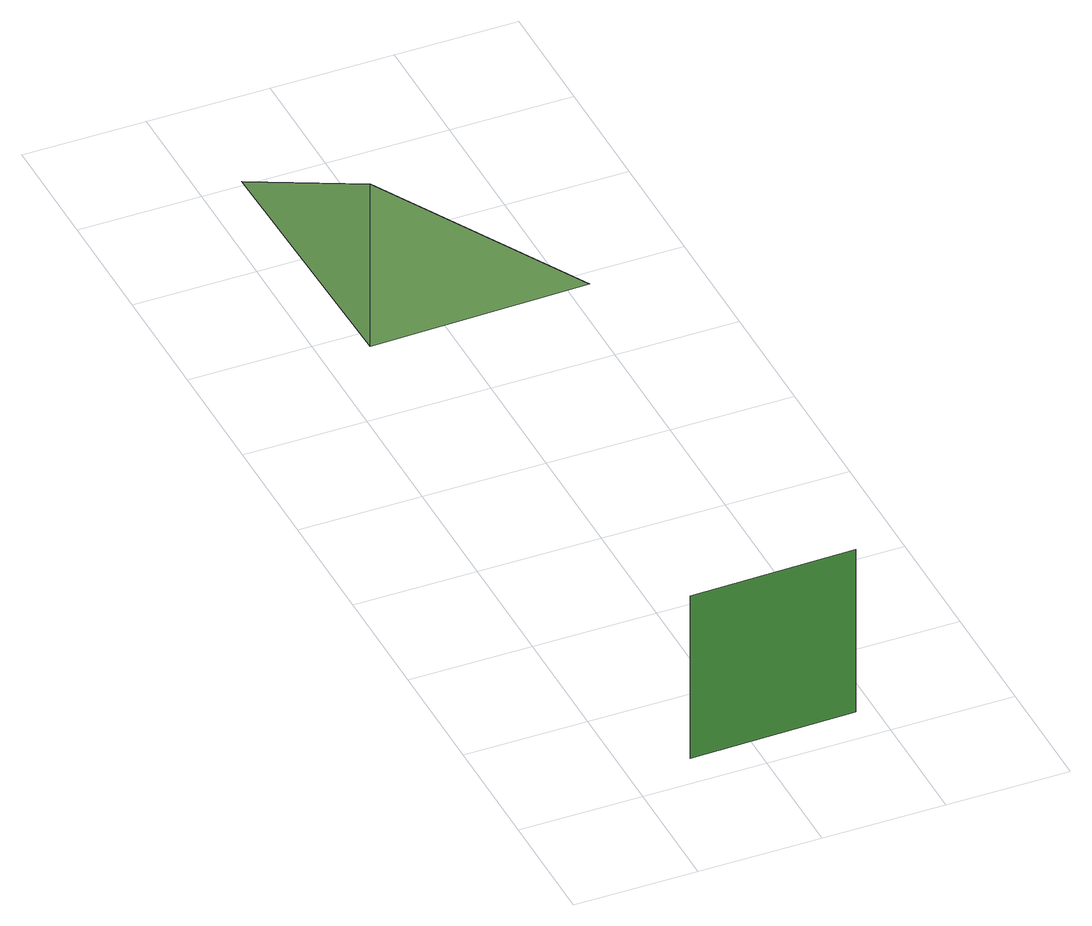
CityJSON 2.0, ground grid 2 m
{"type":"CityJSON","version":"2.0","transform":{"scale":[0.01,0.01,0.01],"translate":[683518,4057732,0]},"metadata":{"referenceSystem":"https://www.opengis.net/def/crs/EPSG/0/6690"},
"CityObjects":{
"tree1":{"type":"SolitaryVegetationObject","attributes":{"class":"1","function":"11"},"geometry":[{"type":"MultiSurface","lod":"3","boundaries":[[[0,1,2,3]]]}]},
"plantcover1":{"type":"PlantCover","attributes":{"class":"1","averageHeight":3},"geometry":[{"type":"MultiSurface","lod":"1","boundaries":[[[4,5,6]],[[5,4,7]],[[6,5,7]]]}]}
},
"vertices":[
[371,61,0],[371,61,300],[102,56,300],[102,56,0],
[69,1609,0],[79,1165,300],[436,1173,0],[79,1165,0]
]}
